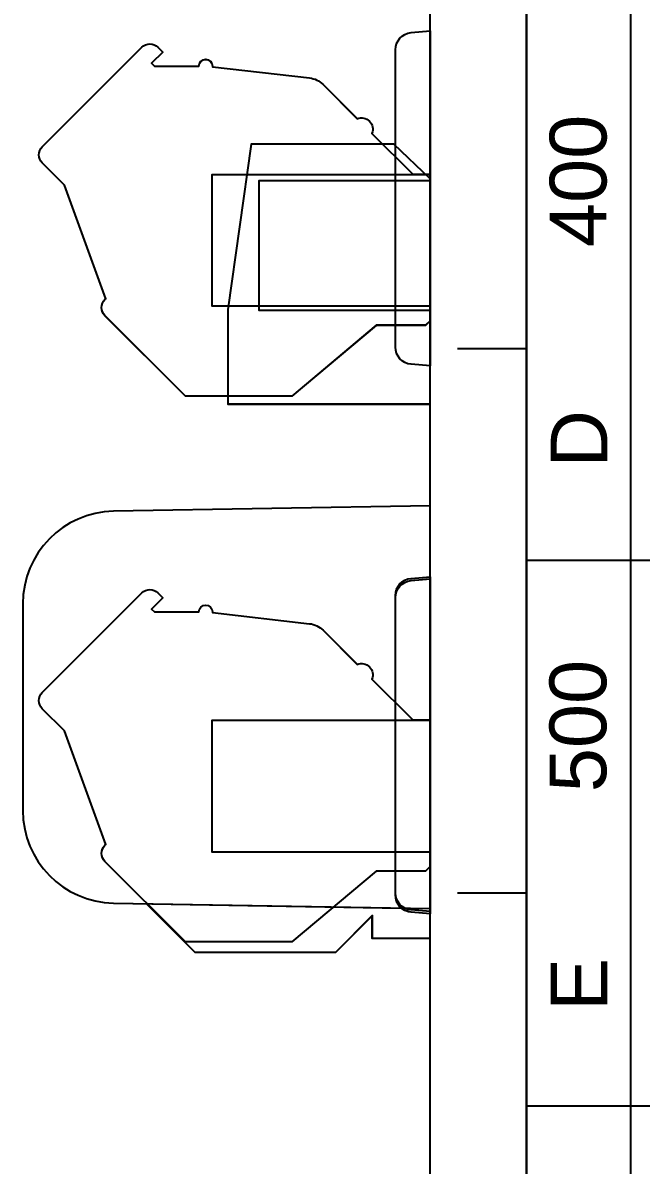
# Model space of a CAD drawing. Extents: x 0.5 to 23.7, y 0.2 to 17.2.
# Drawn here: x 8.523 to 9.594, y 3.385 to 5.363 of the extents above; entities that cross this region are included whole.
import ezdxf

# ---------------------------------------------------------------- set-up
doc = ezdxf.new("R2010")
doc.units = 0
doc.header["$MEASUREMENT"] = 0
for name, color, linetype in [('2_01__0-__EMPTY', 7, 'CONTINUOUS'), ('2_02__B-___3__DI___4__DO__', 7, 'CONTINUOUS'), ('2_03__1-___4__DI___4__DO__', 7, 'CONTINUOUS'), ('2_04__C-___4__DI___4__DO__', 7, 'CONTINUOUS'), ('2_05__6-___4__AI____4__AO', 7, 'CONTINUOUS'), ('2_06__9-___10__RTD_INPUTS', 7, 'CONTINUOUS'), ('2_07__3-___8__DI', 7, 'CONTINUOUS'), ('2_08__D-___4__DI___3__DO__', 7, 'CONTINUOUS'), ('3_01__0-__EMPTY', 7, 'CONTINUOUS'), ('3_02__B-___3__DI___4__DO__', 7, 'CONTINUOUS'), ('3_03__1-___4__DI___4__DO__', 7, 'CONTINUOUS'), ('3_04__C-___4__DI___4__DO__', 7, 'CONTINUOUS'), ('3_05__6-___4__AI____4__AO', 7, 'CONTINUOUS'), ('3_06__3-___8__DI', 7, 'CONTINUOUS'), ('3_07__D-___4__DI___3__DO__', 7, 'CONTINUOUS'), ('4_01__0-_A-__EMPTY____1__A', 7, 'CONTINUOUS'), ('4_02__B-_A-___3__DI___4__D', 7, 'CONTINUOUS'), ('4_03__1-_A-___4__DI___4__D', 7, 'CONTINUOUS'), ('4_04__C-_A-___4__DI___4__D', 7, 'CONTINUOUS'), ('4_05__6-_A-___4__AI____4__', 7, 'CONTINUOUS'), ('4_06__9-_A-___10__RTD_INPU', 7, 'CONTINUOUS'), ('4_07__3-_A-___8__DI____1__', 7, 'CONTINUOUS'), ('4_08__D-_A-___4__DI___3__D', 7, 'CONTINUOUS'), ('4_09__0-_7-__EMPTY____1__A', 7, 'CONTINUOUS'), ('4_10__B-_7-___3__DI___4__D', 7, 'CONTINUOUS'), ('4_11__1-_7-___4__DI___4__D', 7, 'CONTINUOUS'), ('4_12__C-_7-___4__DI___4__D', 7, 'CONTINUOUS'), ('4_13__6-_7-___4__AI____4__', 7, 'CONTINUOUS'), ('4_14__9-_7-___10__RTD_INPU', 7, 'CONTINUOUS'), ('4_15__3-_7-___8__DI____1__', 7, 'CONTINUOUS'), ('4_16__D-_7-___4__DI___3__D', 7, 'CONTINUOUS'), ('6_00____DWG', 7, 'CONTINUOUS')]:
    doc.layers.add(name, color=color, linetype=linetype)
doc.styles.add('ARIAL', font='arial.ttf')

msp = doc.modelspace()

# ---------------------------------------------------------------- linework, layer by layer
at = {"layer": '2_01__0-__EMPTY'}
msp.add_lwpolyline([(9.2287, 5.3487), (9.2287, 4.7687), (9.1961, 4.7715, -0.388879), (9.1687, 4.8014), (9.1687, 5.3159, -0.388879), (9.1961, 5.3458)], format="xyb", close=True, dxfattribs=at)
at = {"layer": '2_02__B-___3__DI___4__DO__'}
msp.add_lwpolyline([(9.2287, 4.8468), (9.2208, 4.839), (9.1354, 4.839), (8.9894, 4.7165), (8.8049, 4.7165), (8.6657, 4.8557, -0.414214), (8.6657, 4.8835), (8.6671, 4.8849), (8.5954, 5.0819), (8.5571, 5.1201, -0.414214), (8.5571, 5.148), (8.7297, 5.3206, -0.414214), (8.7575, 5.3206), (8.7659, 5.3122), (8.7464, 5.2927), (8.7514, 5.2878), (8.8283, 5.2878, -1), (8.8519, 5.2878, -0.028369), (8.8518, 5.2864), (9.02, 5.2673, -0.169586), (9.0434, 5.256), (9.1026, 5.1968, -0.654654), (9.1281, 5.1713), (9.1988, 5.1006), (9.2287, 5.1006)], format="xyb", dxfattribs=at)
msp.add_lwpolyline([(9.2287, 4.8719), (8.8515, 4.8719), (8.8515, 5.1003), (9.2287, 5.1003)], dxfattribs=at)
at = {"layer": '2_03__1-___4__DI___4__DO__'}
msp.add_lwpolyline([(9.2287, 4.8468), (9.2208, 4.839), (9.1354, 4.839), (8.9894, 4.7165), (8.8049, 4.7165), (8.6657, 4.8557, -0.414214), (8.6657, 4.8835), (8.6671, 4.8849), (8.5954, 5.0819), (8.5571, 5.1201, -0.414214), (8.5571, 5.148), (8.7297, 5.3206, -0.414214), (8.7575, 5.3206), (8.7659, 5.3122), (8.7464, 5.2927), (8.7514, 5.2878), (8.8283, 5.2878, -1), (8.8519, 5.2878, -0.028369), (8.8518, 5.2864), (9.02, 5.2673, -0.169586), (9.0434, 5.256), (9.1026, 5.1968, -0.654654), (9.1281, 5.1713), (9.1988, 5.1006), (9.2287, 5.1006)], format="xyb", dxfattribs=at)
msp.add_lwpolyline([(9.2287, 4.8719), (8.8515, 4.8719), (8.8515, 5.1003), (9.2287, 5.1003)], dxfattribs=at)
at = {"layer": '2_04__C-___4__DI___4__DO__'}
msp.add_lwpolyline([(9.2287, 4.8468), (9.2208, 4.839), (9.1354, 4.839), (8.9894, 4.7165), (8.8049, 4.7165), (8.6657, 4.8557, -0.414214), (8.6657, 4.8835), (8.6671, 4.8849), (8.5954, 5.0819), (8.5571, 5.1201, -0.414214), (8.5571, 5.148), (8.7297, 5.3206, -0.414214), (8.7575, 5.3206), (8.7659, 5.3122), (8.7464, 5.2927), (8.7514, 5.2878), (8.8283, 5.2878, -1), (8.8519, 5.2878, -0.028369), (8.8518, 5.2865), (9.02, 5.2673, -0.169586), (9.0434, 5.256), (9.1026, 5.1969, -0.654654), (9.1281, 5.1713), (9.1988, 5.1006), (9.2287, 5.1006)], format="xyb", dxfattribs=at)
msp.add_lwpolyline([(9.2287, 4.8719), (8.8515, 4.8719), (8.8515, 5.1003), (9.2287, 5.1003)], dxfattribs=at)
at = {"layer": '2_05__6-___4__AI____4__AO'}
msp.add_lwpolyline([(9.2287, 4.8468), (9.2208, 4.839), (9.1354, 4.839), (8.9894, 4.7165), (8.8049, 4.7165), (8.6657, 4.8557, -0.414214), (8.6657, 4.8835), (8.6671, 4.8849), (8.5954, 5.0819), (8.5571, 5.1201, -0.414214), (8.5571, 5.148), (8.7297, 5.3206, -0.414214), (8.7575, 5.3206), (8.7659, 5.3122), (8.7464, 5.2927), (8.7514, 5.2878), (8.8283, 5.2878, -1), (8.8519, 5.2878, -0.028369), (8.8518, 5.2864), (9.02, 5.2673, -0.169586), (9.0434, 5.256), (9.1026, 5.1968, -0.654654), (9.1281, 5.1713), (9.1988, 5.1006), (9.2287, 5.1006)], format="xyb", dxfattribs=at)
msp.add_lwpolyline([(9.2287, 4.8719), (8.8515, 4.8719), (8.8515, 5.1003), (9.2287, 5.1003)], dxfattribs=at)
at = {"layer": '2_06__9-___10__RTD_INPUTS'}
for points in [[(9.2287, 5.0928), (9.1657, 5.1528), (8.9187, 5.1528), (8.8787, 4.8661), (8.8787, 4.7028), (9.2287, 4.7028)], [(9.2287, 4.8648), (8.9328, 4.8648), (8.9328, 5.0898), (9.2287, 5.0898)]]:
    msp.add_lwpolyline(points, dxfattribs=at)
at = {"layer": '2_07__3-___8__DI'}
msp.add_lwpolyline([(9.2287, 4.8468), (9.2208, 4.839), (9.1354, 4.839), (8.9894, 4.7165), (8.8049, 4.7165), (8.6657, 4.8557, -0.414214), (8.6657, 4.8835), (8.6671, 4.8849), (8.5954, 5.0819), (8.5571, 5.1201, -0.414214), (8.5571, 5.148), (8.7297, 5.3206, -0.414214), (8.7575, 5.3206), (8.7659, 5.3122), (8.7464, 5.2927), (8.7514, 5.2878), (8.8283, 5.2878, -1), (8.8519, 5.2878, -0.028369), (8.8518, 5.2864), (9.02, 5.2673, -0.169586), (9.0434, 5.256), (9.1026, 5.1968, -0.654654), (9.1281, 5.1713), (9.1988, 5.1006), (9.2287, 5.1006)], format="xyb", dxfattribs=at)
msp.add_lwpolyline([(9.2287, 4.8719), (8.8515, 4.8719), (8.8515, 5.1003), (9.2287, 5.1003)], dxfattribs=at)
at = {"layer": '2_08__D-___4__DI___3__DO__'}
msp.add_lwpolyline([(9.2287, 4.8468), (9.2208, 4.839), (9.1354, 4.839), (8.9894, 4.7165), (8.8049, 4.7165), (8.6657, 4.8557, -0.414214), (8.6657, 4.8835), (8.6671, 4.8849), (8.5954, 5.0819), (8.5571, 5.1201, -0.414214), (8.5571, 5.148), (8.7297, 5.3206, -0.414214), (8.7575, 5.3206), (8.7659, 5.3122), (8.7464, 5.2927), (8.7514, 5.2878), (8.8283, 5.2878, -1), (8.8519, 5.2878, -0.028369), (8.8518, 5.2864), (9.02, 5.2673, -0.169586), (9.0434, 5.256), (9.1026, 5.1968, -0.654654), (9.1281, 5.1713), (9.1988, 5.1006), (9.2287, 5.1006)], format="xyb", dxfattribs=at)
msp.add_lwpolyline([(9.2287, 4.8719), (8.8515, 4.8719), (8.8515, 5.1003), (9.2287, 5.1003)], dxfattribs=at)
at = {"layer": '3_01__0-__EMPTY'}
msp.add_lwpolyline([(9.2287, 4.4037), (9.2287, 3.8237), (9.1961, 3.8265, -0.388879), (9.1687, 3.8564), (9.1687, 4.3709, -0.388879), (9.1961, 4.4008)], format="xyb", close=True, dxfattribs=at)
at = {"layer": '3_02__B-___3__DI___4__DO__'}
msp.add_lwpolyline([(9.2287, 3.9018), (9.2208, 3.8939), (9.1354, 3.8939), (8.9894, 3.7715), (8.8049, 3.7715), (8.6657, 3.9106, -0.414214), (8.6657, 3.9385), (8.6671, 3.9399), (8.5954, 4.1368), (8.5571, 4.1751, -0.414214), (8.5571, 4.203), (8.7297, 4.3756, -0.414214), (8.7575, 4.3756), (8.7659, 4.3672), (8.7464, 4.3477), (8.7514, 4.3428), (8.8283, 4.3428, -1), (8.8519, 4.3428, -0.028369), (8.8518, 4.3414), (9.02, 4.3223, -0.169586), (9.0434, 4.311), (9.1026, 4.2518, -0.654654), (9.1281, 4.2263), (9.1988, 4.1556), (9.2287, 4.1556)], format="xyb", dxfattribs=at)
msp.add_lwpolyline([(9.2287, 3.9269), (8.8515, 3.9269), (8.8515, 4.1553), (9.2287, 4.1553)], dxfattribs=at)
at = {"layer": '3_03__1-___4__DI___4__DO__'}
msp.add_lwpolyline([(9.2287, 3.9018), (9.2208, 3.8939), (9.1354, 3.8939), (8.9894, 3.7715), (8.8049, 3.7715), (8.6657, 3.9106, -0.414214), (8.6657, 3.9385), (8.6671, 3.9399), (8.5954, 4.1368), (8.5571, 4.1751, -0.414214), (8.5571, 4.203), (8.7297, 4.3756, -0.414214), (8.7575, 4.3756), (8.7659, 4.3672), (8.7464, 4.3477), (8.7514, 4.3428), (8.8283, 4.3428, -1), (8.8519, 4.3428, -0.028369), (8.8518, 4.3414), (9.02, 4.3223, -0.169586), (9.0434, 4.311), (9.1026, 4.2518, -0.654654), (9.1281, 4.2263), (9.1988, 4.1556), (9.2287, 4.1556)], format="xyb", dxfattribs=at)
msp.add_lwpolyline([(9.2287, 3.9269), (8.8515, 3.9269), (8.8515, 4.1553), (9.2287, 4.1553)], dxfattribs=at)
at = {"layer": '3_04__C-___4__DI___4__DO__'}
msp.add_lwpolyline([(9.2287, 3.9018), (9.2208, 3.894), (9.1354, 3.894), (8.9894, 3.7715), (8.8049, 3.7715), (8.6657, 3.9107, -0.414214), (8.6657, 3.9385), (8.6671, 3.9399), (8.5954, 4.1369), (8.5571, 4.1751, -0.414214), (8.5571, 4.203), (8.7297, 4.3756, -0.414214), (8.7575, 4.3756), (8.7659, 4.3672), (8.7464, 4.3477), (8.7514, 4.3428), (8.8283, 4.3428, -1), (8.8519, 4.3428, -0.028369), (8.8518, 4.3414), (9.02, 4.3223, -0.169586), (9.0434, 4.311), (9.1026, 4.2518, -0.654654), (9.1281, 4.2263), (9.1988, 4.1556), (9.2287, 4.1556)], format="xyb", dxfattribs=at)
msp.add_lwpolyline([(9.2287, 3.9269), (8.8515, 3.9269), (8.8515, 4.1553), (9.2287, 4.1553)], dxfattribs=at)
at = {"layer": '3_05__6-___4__AI____4__AO'}
msp.add_lwpolyline([(9.2287, 3.9018), (9.2208, 3.8939), (9.1354, 3.8939), (8.9894, 3.7715), (8.8049, 3.7715), (8.6657, 3.9106, -0.414214), (8.6657, 3.9385), (8.6671, 3.9399), (8.5954, 4.1368), (8.5571, 4.1751, -0.414214), (8.5571, 4.203), (8.7297, 4.3756, -0.414214), (8.7575, 4.3756), (8.7659, 4.3672), (8.7464, 4.3477), (8.7514, 4.3428), (8.8283, 4.3428, -1), (8.8519, 4.3428, -0.028369), (8.8518, 4.3414), (9.02, 4.3223, -0.169586), (9.0434, 4.311), (9.1026, 4.2518, -0.654654), (9.1281, 4.2263), (9.1988, 4.1556), (9.2287, 4.1556)], format="xyb", dxfattribs=at)
msp.add_lwpolyline([(9.2287, 3.9269), (8.8515, 3.9269), (8.8515, 4.1553), (9.2287, 4.1553)], dxfattribs=at)
at = {"layer": '3_06__3-___8__DI'}
msp.add_lwpolyline([(9.2287, 3.9018), (9.2208, 3.8939), (9.1354, 3.8939), (8.9894, 3.7715), (8.8049, 3.7715), (8.6657, 3.9106, -0.414214), (8.6657, 3.9385), (8.6671, 3.9399), (8.5954, 4.1368), (8.5571, 4.1751, -0.414214), (8.5571, 4.203), (8.7297, 4.3756, -0.414214), (8.7575, 4.3756), (8.7659, 4.3672), (8.7464, 4.3477), (8.7514, 4.3428), (8.8283, 4.3428, -1), (8.8519, 4.3428, -0.028369), (8.8518, 4.3414), (9.02, 4.3223, -0.169586), (9.0434, 4.311), (9.1026, 4.2518, -0.654654), (9.1281, 4.2263), (9.1988, 4.1556), (9.2287, 4.1556)], format="xyb", dxfattribs=at)
msp.add_lwpolyline([(9.2287, 3.9269), (8.8515, 3.9269), (8.8515, 4.1553), (9.2287, 4.1553)], dxfattribs=at)
at = {"layer": '3_07__D-___4__DI___3__DO__'}
msp.add_lwpolyline([(9.2287, 3.9018), (9.2208, 3.894), (9.1354, 3.894), (8.9894, 3.7715), (8.8049, 3.7715), (8.6657, 3.9107, -0.414214), (8.6657, 3.9385), (8.6671, 3.9399), (8.5954, 4.1369), (8.5571, 4.1751, -0.414214), (8.5571, 4.203), (8.7297, 4.3756, -0.414214), (8.7575, 4.3756), (8.7659, 4.3672), (8.7464, 4.3477), (8.7514, 4.3428), (8.8283, 4.3428, -1), (8.8519, 4.3428, -0.028369), (8.8518, 4.3415), (9.02, 4.3223, -0.169586), (9.0434, 4.311), (9.1026, 4.2519, -0.654654), (9.1281, 4.2263), (9.1988, 4.1556), (9.2287, 4.1556)], format="xyb", dxfattribs=at)
msp.add_lwpolyline([(9.2287, 3.9269), (8.8515, 3.9269), (8.8515, 4.1553), (9.2287, 4.1553)], dxfattribs=at)
at = {"layer": '4_01__0-_A-__EMPTY____1__A'}
for points in [[(9.2287, 5.3487), (9.2287, 4.7687), (9.1961, 4.7715, -0.388879), (9.1687, 4.8014), (9.1687, 5.3159, -0.388879), (9.1961, 5.3458)], [(9.2287, 4.3998), (9.2287, 3.8198), (9.1961, 3.8226, -0.388879), (9.1687, 3.8525), (9.1687, 4.367, -0.388879), (9.1961, 4.3969)]]:
    msp.add_lwpolyline(points, format="xyb", close=True, dxfattribs=at)
msp.add_lwpolyline([(9.2287, 4.5265), (8.6807, 4.5169, 0.409101), (8.5235, 4.3569), (8.5235, 3.9986, 0.409121), (8.6807, 3.8386), (9.179, 3.8299)], format="xyb", dxfattribs=at)
at = {"layer": '4_02__B-_A-___3__DI___4__D'}
for points in [[(9.2287, 4.8468), (9.2208, 4.8389), (9.1354, 4.8389), (8.9894, 4.7165), (8.8049, 4.7165), (8.6657, 4.8556, -0.414214), (8.6657, 4.8835), (8.6671, 4.8849), (8.5954, 5.0818), (8.5571, 5.1201, -0.414214), (8.5571, 5.148), (8.7297, 5.3206, -0.414214), (8.7575, 5.3206), (8.7659, 5.3122), (8.7464, 5.2927), (8.7514, 5.2878), (8.8283, 5.2878, -1), (8.8519, 5.2878, -0.028369), (8.8518, 5.2864), (9.02, 5.2673, -0.169586), (9.0434, 5.256), (9.1026, 5.1968, -0.654654), (9.1281, 5.1713), (9.1988, 5.1006), (9.2287, 5.1006)], [(9.2287, 4.5265), (8.6807, 4.5169, 0.409101), (8.5235, 4.3569), (8.5235, 3.9986, 0.409121), (8.6807, 3.8386), (9.2287, 3.8291)], [(9.2287, 3.8291), (9.2287, 3.8198), (9.1961, 3.8226, -0.159133), (9.179, 3.8299)]]:
    msp.add_lwpolyline(points, format="xyb", dxfattribs=at)
msp.add_lwpolyline([(9.2287, 4.8719), (8.8515, 4.8719), (8.8515, 5.1003), (9.2287, 5.1003)], dxfattribs=at)
at = {"layer": '4_03__1-_A-___4__DI___4__D'}
for points in [[(9.2287, 4.8468), (9.2208, 4.8389), (9.1354, 4.8389), (8.9894, 4.7165), (8.8049, 4.7165), (8.6657, 4.8556, -0.414214), (8.6657, 4.8835), (8.6671, 4.8849), (8.5954, 5.0818), (8.5571, 5.1201, -0.414214), (8.5571, 5.148), (8.7297, 5.3206, -0.414214), (8.7575, 5.3206), (8.7659, 5.3122), (8.7464, 5.2927), (8.7514, 5.2878), (8.8283, 5.2878, -1), (8.8519, 5.2878, -0.028369), (8.8518, 5.2864), (9.02, 5.2673, -0.169586), (9.0434, 5.256), (9.1026, 5.1968, -0.654654), (9.1281, 5.1713), (9.1988, 5.1006), (9.2287, 5.1006)], [(9.2287, 4.5265), (8.6807, 4.5169, 0.409101), (8.5235, 4.3569), (8.5235, 3.9986, 0.409121), (8.6807, 3.8386), (9.2287, 3.8291)], [(9.2287, 3.8291), (9.2287, 3.8198), (9.1961, 3.8226, -0.159133), (9.179, 3.8299)]]:
    msp.add_lwpolyline(points, format="xyb", dxfattribs=at)
msp.add_lwpolyline([(9.2287, 4.8719), (8.8515, 4.8719), (8.8515, 5.1003), (9.2287, 5.1003)], dxfattribs=at)
at = {"layer": '4_04__C-_A-___4__DI___4__D'}
for points in [[(9.2287, 4.8468), (9.2208, 4.839), (9.1354, 4.839), (8.9894, 4.7165), (8.8049, 4.7165), (8.6657, 4.8557, -0.414214), (8.6657, 4.8835), (8.6671, 4.8849), (8.5954, 5.0819), (8.5571, 5.1201, -0.414214), (8.5571, 5.148), (8.7297, 5.3206, -0.414214), (8.7575, 5.3206), (8.7659, 5.3122), (8.7464, 5.2927), (8.7514, 5.2878), (8.8283, 5.2878, -1), (8.8519, 5.2878, -0.028369), (8.8518, 5.2864), (9.02, 5.2673, -0.169586), (9.0434, 5.256), (9.1026, 5.1968, -0.654654), (9.1281, 5.1713), (9.1988, 5.1006), (9.2287, 5.1006)], [(9.2287, 4.5265), (8.6807, 4.5169, 0.409101), (8.5235, 4.3569), (8.5235, 3.9986, 0.409121), (8.6807, 3.8386), (9.2287, 3.8291)], [(9.2287, 3.8198), (9.1961, 3.8226, -0.159133), (9.179, 3.8299)]]:
    msp.add_lwpolyline(points, format="xyb", dxfattribs=at)
msp.add_lwpolyline([(9.2287, 4.8719), (8.8515, 4.8719), (8.8515, 5.1003), (9.2287, 5.1003)], dxfattribs=at)
at = {"layer": '4_05__6-_A-___4__AI____4__'}
for points in [[(9.2287, 4.8468), (9.2208, 4.839), (9.1354, 4.839), (8.9894, 4.7165), (8.8049, 4.7165), (8.6657, 4.8557, -0.414214), (8.6657, 4.8835), (8.6671, 4.8849), (8.5954, 5.0819), (8.5571, 5.1201, -0.414214), (8.5571, 5.148), (8.7297, 5.3206, -0.414214), (8.7575, 5.3206), (8.7659, 5.3122), (8.7464, 5.2927), (8.7514, 5.2878), (8.8283, 5.2878, -1), (8.8519, 5.2878, -0.028369), (8.8518, 5.2865), (9.02, 5.2673, -0.169586), (9.0434, 5.256), (9.1026, 5.1969, -0.654654), (9.1281, 5.1713), (9.1988, 5.1006), (9.2287, 5.1006)], [(9.2287, 4.5265), (8.6807, 4.5169, 0.409101), (8.5235, 4.3569), (8.5235, 3.9986, 0.409121), (8.6807, 3.8386), (9.2287, 3.8291)], [(9.2287, 3.8198), (9.1961, 3.8226, -0.159133), (9.179, 3.8299, -0.159133)]]:
    msp.add_lwpolyline(points, format="xyb", dxfattribs=at)
msp.add_lwpolyline([(9.2287, 4.8719), (8.8515, 4.8719), (8.8515, 5.1003), (9.2287, 5.1003)], dxfattribs=at)
at = {"layer": '4_06__9-_A-___10__RTD_INPU'}
for points in [[(9.2287, 5.0928), (9.1657, 5.1527), (8.9187, 5.1527), (8.8787, 4.8661), (8.8787, 4.7027), (9.2287, 4.7027)], [(9.2287, 4.8648), (8.9328, 4.8648), (8.9328, 5.0898), (9.2287, 5.0898)]]:
    msp.add_lwpolyline(points, dxfattribs=at)
for points in [[(9.2287, 4.5265), (8.6807, 4.5169, 0.409101), (8.5235, 4.3569), (8.5235, 3.9986, 0.409121), (8.6807, 3.8386), (9.2287, 3.8291)], [(9.2287, 3.8198), (9.1961, 3.8226, -0.159133), (9.179, 3.8299)]]:
    msp.add_lwpolyline(points, format="xyb", dxfattribs=at)
at = {"layer": '4_07__3-_A-___8__DI____1__'}
for points in [[(9.2287, 4.8468), (9.2208, 4.8389), (9.1354, 4.8389), (8.9894, 4.7165), (8.8049, 4.7165), (8.6657, 4.8556, -0.414214), (8.6657, 4.8835), (8.6671, 4.8849), (8.5954, 5.0818), (8.5571, 5.1201, -0.414214), (8.5571, 5.148), (8.7297, 5.3206, -0.414214), (8.7575, 5.3206), (8.7659, 5.3122), (8.7464, 5.2927), (8.7514, 5.2878), (8.8283, 5.2878, -1), (8.8519, 5.2878, -0.028369), (8.8518, 5.2864), (9.02, 5.2673, -0.169586), (9.0434, 5.256), (9.1026, 5.1968, -0.654654), (9.1281, 5.1713), (9.1988, 5.1006), (9.2287, 5.1006)], [(9.2287, 4.5265), (8.6807, 4.5169, 0.409101), (8.5235, 4.3569), (8.5235, 3.9986, 0.409121), (8.6807, 3.8386), (9.179, 3.8299)], [(9.2287, 3.8198), (9.1961, 3.8226, -0.159133), (9.179, 3.8299)]]:
    msp.add_lwpolyline(points, format="xyb", dxfattribs=at)
msp.add_lwpolyline([(9.2287, 4.8719), (8.8515, 4.8719), (8.8515, 5.1003), (9.2287, 5.1003)], dxfattribs=at)
at = {"layer": '4_08__D-_A-___4__DI___3__D'}
for points in [[(9.2287, 4.8468), (9.2208, 4.8389), (9.1354, 4.8389), (8.9894, 4.7165), (8.8049, 4.7165), (8.6657, 4.8556, -0.414214), (8.6657, 4.8835), (8.6671, 4.8849), (8.5954, 5.0818), (8.5571, 5.1201, -0.414214), (8.5571, 5.148), (8.7297, 5.3206, -0.414214), (8.7575, 5.3206), (8.7659, 5.3122), (8.7464, 5.2927), (8.7514, 5.2878), (8.8283, 5.2878, -1), (8.8519, 5.2878, -0.028369), (8.8518, 5.2864), (9.02, 5.2673, -0.169586), (9.0434, 5.256), (9.1026, 5.1968, -0.654654), (9.1281, 5.1713), (9.1988, 5.1006), (9.2287, 5.1006)], [(9.2287, 4.5265), (8.6807, 4.5169, 0.409101), (8.5235, 4.3569), (8.5235, 3.9986, 0.409121), (8.6807, 3.8386), (9.2287, 3.8291)], [(9.2287, 3.8198), (9.1961, 3.8226, -0.159133), (9.179, 3.8299, -0.159133)]]:
    msp.add_lwpolyline(points, format="xyb", dxfattribs=at)
msp.add_lwpolyline([(9.2287, 4.8719), (8.8515, 4.8719), (8.8515, 5.1003), (9.2287, 5.1003)], dxfattribs=at)
at = {"layer": '4_09__0-_7-__EMPTY____1__A'}
msp.add_lwpolyline([(9.2287, 5.3487), (9.2287, 4.7687), (9.1961, 4.7715, -0.388879), (9.1687, 4.8014), (9.1687, 5.3159, -0.388879), (9.1961, 5.3458)], format="xyb", close=True, dxfattribs=at)
msp.add_lwpolyline([(9.2287, 4.5264), (8.6807, 4.5169, 0.409101), (8.5235, 4.3569), (8.5235, 3.9986, 0.409121), (8.6807, 3.8386), (9.2287, 3.829)], format="xyb", dxfattribs=at)
msp.add_lwpolyline([(9.2287, 3.7771), (9.1287, 3.7771), (9.1287, 3.8171), (9.0647, 3.7531), (8.8217, 3.7531), (8.7372, 3.8376)], dxfattribs=at)
at = {"layer": '4_10__B-_7-___3__DI___4__D'}
for points in [[(9.2287, 4.8468), (9.2208, 4.839), (9.1354, 4.839), (8.9894, 4.7165), (8.8049, 4.7165), (8.6657, 4.8557, -0.414214), (8.6657, 4.8835), (8.6671, 4.8849), (8.5954, 5.0819), (8.5571, 5.1201, -0.414214), (8.5571, 5.148), (8.7297, 5.3206, -0.414214), (8.7575, 5.3206), (8.7659, 5.3122), (8.7464, 5.2927), (8.7514, 5.2878), (8.8283, 5.2878, -1), (8.8519, 5.2878, -0.028369), (8.8518, 5.2864), (9.02, 5.2673, -0.169586), (9.0434, 5.256), (9.1026, 5.1968, -0.654654), (9.1281, 5.1713), (9.1988, 5.1006), (9.2287, 5.1006)], [(9.2287, 4.5264), (8.6807, 4.5169, 0.409101), (8.5235, 4.3569), (8.5235, 3.9986, 0.409121), (8.6807, 3.8386), (9.2287, 3.829)]]:
    msp.add_lwpolyline(points, format="xyb", dxfattribs=at)
for points in [[(9.2287, 4.8719), (8.8515, 4.8719), (8.8515, 5.1003), (9.2287, 5.1003)], [(9.2287, 3.7771), (9.1287, 3.7771), (9.1287, 3.8171), (9.0647, 3.7531), (8.8217, 3.7531), (8.7372, 3.8376)]]:
    msp.add_lwpolyline(points, dxfattribs=at)
at = {"layer": '4_11__1-_7-___4__DI___4__D'}
for points in [[(9.2287, 4.8468), (9.2208, 4.839), (9.1354, 4.839), (8.9894, 4.7165), (8.8049, 4.7165), (8.6657, 4.8557, -0.414214), (8.6657, 4.8835), (8.6671, 4.8849), (8.5954, 5.0819), (8.5571, 5.1201, -0.414214), (8.5571, 5.148), (8.7297, 5.3206, -0.414214), (8.7575, 5.3206), (8.7659, 5.3122), (8.7464, 5.2927), (8.7514, 5.2878), (8.8283, 5.2878, -1), (8.8519, 5.2878, -0.028369), (8.8518, 5.2864), (9.02, 5.2673, -0.169586), (9.0434, 5.256), (9.1026, 5.1968, -0.654654), (9.1281, 5.1713), (9.1988, 5.1006), (9.2287, 5.1006)], [(9.2288, 4.5264), (8.6807, 4.5169, 0.409101), (8.5235, 4.3569), (8.5235, 3.9986, 0.409121), (8.6807, 3.8386), (9.2287, 3.829)]]:
    msp.add_lwpolyline(points, format="xyb", dxfattribs=at)
for points in [[(9.2287, 4.8719), (8.8515, 4.8719), (8.8515, 5.1003), (9.2287, 5.1003)], [(9.2288, 3.7771), (9.1288, 3.7771), (9.1288, 3.8171), (9.0648, 3.7531), (8.8218, 3.7531), (8.7372, 3.8376)]]:
    msp.add_lwpolyline(points, dxfattribs=at)
at = {"layer": '4_12__C-_7-___4__DI___4__D'}
for points in [[(9.2287, 4.8468), (9.2208, 4.839), (9.1354, 4.839), (8.9894, 4.7165), (8.8049, 4.7165), (8.6657, 4.8557, -0.414214), (8.6657, 4.8835), (8.6671, 4.8849), (8.5954, 5.0819), (8.5571, 5.1201, -0.414214), (8.5571, 5.148), (8.7297, 5.3206, -0.414214), (8.7575, 5.3206), (8.7659, 5.3122), (8.7464, 5.2927), (8.7514, 5.2878), (8.8283, 5.2878, -1), (8.8519, 5.2878, -0.028369), (8.8518, 5.2865), (9.02, 5.2673, -0.169586), (9.0434, 5.256), (9.1026, 5.1969, -0.654654), (9.1281, 5.1713), (9.1988, 5.1006), (9.2287, 5.1006)], [(9.2287, 4.5264), (8.6807, 4.5169, 0.409101), (8.5235, 4.3569), (8.5235, 3.9986, 0.409121), (8.6807, 3.8386), (9.2287, 3.829)]]:
    msp.add_lwpolyline(points, format="xyb", dxfattribs=at)
for points in [[(9.2287, 4.8719), (8.8515, 4.8719), (8.8515, 5.1003), (9.2287, 5.1003)], [(9.2287, 3.7771), (9.1287, 3.7771), (9.1287, 3.8171), (9.0647, 3.7531), (8.8217, 3.7531), (8.7372, 3.8376)]]:
    msp.add_lwpolyline(points, dxfattribs=at)
at = {"layer": '4_13__6-_7-___4__AI____4__'}
for points in [[(9.2287, 4.8468), (9.2208, 4.839), (9.1354, 4.839), (8.9894, 4.7165), (8.8049, 4.7165), (8.6657, 4.8557, -0.414214), (8.6657, 4.8835), (8.6671, 4.8849), (8.5954, 5.0819), (8.5571, 5.1201, -0.414214), (8.5571, 5.148), (8.7297, 5.3206, -0.414214), (8.7575, 5.3206), (8.7659, 5.3122), (8.7464, 5.2927), (8.7514, 5.2878), (8.8283, 5.2878, -1), (8.8519, 5.2878, -0.028369), (8.8518, 5.2864), (9.02, 5.2673, -0.169586), (9.0434, 5.256), (9.1026, 5.1968, -0.654654), (9.1281, 5.1713), (9.1988, 5.1006), (9.2287, 5.1006)], [(9.2287, 4.5264), (8.6807, 4.5169, 0.409101), (8.5235, 4.3569), (8.5235, 3.9986, 0.409121), (8.6807, 3.8386), (9.2287, 3.829)]]:
    msp.add_lwpolyline(points, format="xyb", dxfattribs=at)
for points in [[(9.2287, 4.8719), (8.8515, 4.8719), (8.8515, 5.1003), (9.2287, 5.1003)], [(9.2287, 3.7771), (9.1287, 3.7771), (9.1287, 3.8171), (9.0647, 3.7531), (8.8217, 3.7531), (8.7372, 3.8376)]]:
    msp.add_lwpolyline(points, dxfattribs=at)
at = {"layer": '4_14__9-_7-___10__RTD_INPU'}
for points in [[(9.2287, 5.0928), (9.1657, 5.1528), (8.9187, 5.1528), (8.8787, 4.8661), (8.8787, 4.7028), (9.2287, 4.7028)], [(9.2287, 4.8648), (8.9328, 4.8648), (8.9328, 5.0898), (9.2287, 5.0898)], [(9.2287, 3.7771), (9.1287, 3.7771), (9.1287, 3.8171), (9.0647, 3.7531), (8.8217, 3.7531), (8.7372, 3.8376)]]:
    msp.add_lwpolyline(points, dxfattribs=at)
msp.add_lwpolyline([(9.2287, 4.5264), (8.6807, 4.5169, 0.409101), (8.5235, 4.3569), (8.5235, 3.9986, 0.409121), (8.6807, 3.8386), (9.2287, 3.829)], format="xyb", dxfattribs=at)
at = {"layer": '4_15__3-_7-___8__DI____1__'}
for points in [[(9.2287, 4.8468), (9.2208, 4.8389), (9.1354, 4.8389), (8.9894, 4.7165), (8.8049, 4.7165), (8.6657, 4.8556, -0.414214), (8.6657, 4.8835), (8.6671, 4.8849), (8.5954, 5.0818), (8.5571, 5.1201, -0.414214), (8.5571, 5.148), (8.7297, 5.3206, -0.414214), (8.7575, 5.3206), (8.7659, 5.3122), (8.7464, 5.2927), (8.7514, 5.2878), (8.8283, 5.2878, -1), (8.8519, 5.2878, -0.028369), (8.8518, 5.2864), (9.02, 5.2673, -0.169586), (9.0434, 5.256), (9.1026, 5.1968, -0.654654), (9.1281, 5.1713), (9.1988, 5.1006), (9.2287, 5.1006)], [(9.2287, 4.5264), (8.6807, 4.5169, 0.409101), (8.5235, 4.3569), (8.5235, 3.9986, 0.409121), (8.6807, 3.8386), (9.2287, 3.829)]]:
    msp.add_lwpolyline(points, format="xyb", dxfattribs=at)
for points in [[(9.2287, 4.8719), (8.8515, 4.8719), (8.8515, 5.1003), (9.2287, 5.1003)], [(9.2287, 3.7771), (9.1287, 3.7771), (9.1287, 3.8171), (9.0647, 3.7531), (8.8217, 3.7531), (8.7372, 3.8376)]]:
    msp.add_lwpolyline(points, dxfattribs=at)
at = {"layer": '4_16__D-_7-___4__DI___3__D'}
for points in [[(9.2287, 4.8468), (9.2208, 4.8389), (9.1354, 4.8389), (8.9894, 4.7164), (8.8049, 4.7164), (8.6657, 4.8556, -0.414214), (8.6657, 4.8835), (8.6671, 4.8849), (8.5954, 5.0818), (8.5571, 5.1201, -0.414214), (8.5571, 5.1479), (8.7297, 5.3205, -0.414214), (8.7575, 5.3205), (8.7659, 5.3122), (8.7464, 5.2927), (8.7514, 5.2877), (8.8283, 5.2877, -1), (8.8519, 5.2877, -0.028369), (8.8518, 5.2864), (9.02, 5.2673, -0.169586), (9.0434, 5.256), (9.1026, 5.1968, -0.654654), (9.1281, 5.1713), (9.1988, 5.1005), (9.2287, 5.1005)], [(9.2287, 4.5265), (8.6807, 4.5169, 0.409101), (8.5235, 4.3569), (8.5235, 3.9986, 0.409121), (8.6807, 3.8386), (9.2287, 3.8291)]]:
    msp.add_lwpolyline(points, format="xyb", dxfattribs=at)
for points in [[(9.2287, 4.8719), (8.8515, 4.8719), (8.8515, 5.1002), (9.2287, 5.1002)], [(9.2287, 3.7771), (9.1287, 3.7771), (9.1287, 3.8171), (9.0647, 3.7531), (8.8217, 3.7531), (8.7372, 3.8376)]]:
    msp.add_lwpolyline(points, dxfattribs=at)
at = {"layer": '6_00____DWG'}
for points in [[(14.368, 1.8669), (9.2287, 1.8669), (9.2287, 9.1503), (14.368, 9.1503)], [(9.5757, 8.6602), (9.5757, 2.3352)], [(13.2659, 8.5801), (13.2659, 2.4152), (13.2659, 2.4152), (13.2643, 2.3991), (13.2596, 2.384), (13.2523, 2.3705), (13.2425, 2.3586), (13.2307, 2.3488), (13.2171, 2.3415), (13.202, 2.3368), (13.1859, 2.3352), (9.476, 2.3352), (9.4598, 2.3368), (9.4448, 2.3415), (9.4312, 2.3488), (9.4194, 2.3586), (9.4096, 2.3705), (9.4023, 2.384), (9.3976, 2.3991), (9.396, 2.4152), (9.396, 8.5801)], [(9.396, 4.798), (9.276, 4.798)], [(13.2659, 4.4318), (9.396, 4.4318)], [(9.396, 3.8557), (9.276, 3.8557)], [(13.2659, 3.4868), (9.396, 3.4868)]]:
    msp.add_lwpolyline(points, dxfattribs=at)
msp.add_lwpolyline([(13.1859, 8.6601), (9.476, 8.6601, 0.414213), (9.396, 8.5801), (9.396, 2.4152, 0.414212), (9.476, 2.3352), (13.1859, 2.3352, 0.414211), (13.2659, 2.4152), (13.2659, 8.5801, 0.414219)], format="xyb", close=True, dxfattribs=at)

# ---------------------------------------------------------------- texts
at = {"layer": '6_00____DWG', "style": 'ARIAL'}
for s, height, p in [('400', 0.09833, (9.5342, 4.9745)), ('D', 0.0983, (9.5358, 4.593)), ('500', 0.09833, (9.5339, 4.0305)), ('E', 0.0983, (9.5358, 3.652))]:
    msp.add_text(s, height=height, rotation=90, dxfattribs=at).set_placement(p)

doc.saveas('drawing.dxf')
